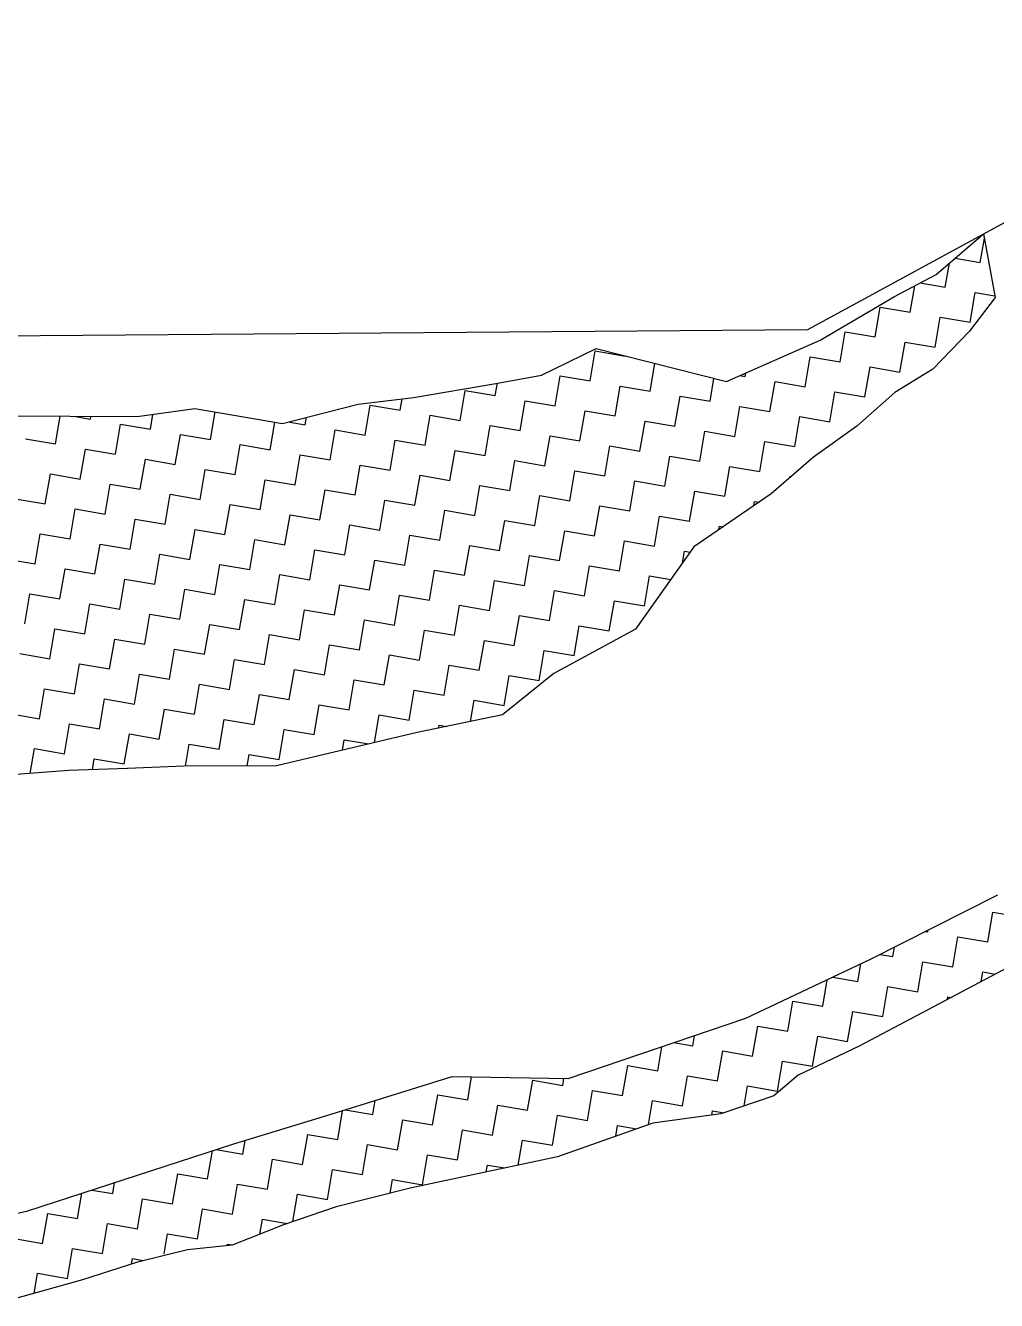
# Model space of a CAD drawing. Header units: metres. Extents: x 286044 to 288268, y 2013628 to 2015838.
# Drawn here: x 287656.9 to 287859.6, y 2015402.8 to 2015668.9 of the extents above; entities that cross this region are included whole.
import ezdxf

# ---------------------------------------------------------------- set-up
doc = ezdxf.new("R2010")
doc.units = ezdxf.units.M
doc.layers.add('POLY_HATCH', color=12, linetype='Continuous')
doc.layers.add('V_BOUND_LINE', color=7, linetype='Continuous')

msp = doc.modelspace()

# ---------------------------------------------------------------- linework, layer by layer
at = {"layer": 'POLY_HATCH'}
for p, q in [((287847.04, 2015616.92), (287856.92, 2015625.4)), ((287856.92, 2015625.4), (287859.35, 2015612.13)), ((287838.35, 2015612.3), (287847.04, 2015616.92)), ((287822.79, 2015603.21), (287838.35, 2015612.3)), ((287859.35, 2015612.13), (287853.96, 2015605.09)), ((287853.96, 2015605.09), (287846.33, 2015597.18)), ((287803.24, 2015594.58), (287822.79, 2015603.21)), ((287764.65, 2015595.89), (287776.07, 2015601.48)), ((287776.07, 2015601.48), (287803.24, 2015594.58)), ((287846.33, 2015597.18), (287838.37, 2015592.26)), ((287755.13, 2015594.16), (287764.65, 2015595.89)), ((287737.88, 2015591.24), (287755.13, 2015594.16)), ((287838.37, 2015592.26), (287830.47, 2015585.23)), ((287680.22, 2015587.25), (287692.24, 2015588.97)), ((287692.24, 2015588.97), (287710.56, 2015585.85)), ((287710.56, 2015585.85), (287726.33, 2015589.86)), ((287726.33, 2015589.86), (287737.88, 2015591.24)), ((287652.17, 2015587.42), (287680.22, 2015587.25)), ((287830.47, 2015585.23), (287821.41, 2015578.82)), ((287821.41, 2015578.82), (287812.56, 2015571.12)), ((287812.56, 2015571.12), (287796.43, 2015560.05)), ((287796.43, 2015560.05), (287784.28, 2015542.86)), ((287784.28, 2015542.86), (287767.21, 2015533.62)), ((287767.21, 2015533.62), (287756.51, 2015524.98)), ((287756.51, 2015524.98), (287738.71, 2015521.31)), ((287738.71, 2015521.31), (287709.29, 2015514.38)), ((287709.29, 2015514.38), (287690, 2015514.31)), ((287665.96, 2015513.38), (287654.08, 2015512.48)), ((287678.19, 2015513.81), (287665.96, 2015513.38)), ((287690, 2015514.31), (287678.19, 2015513.81)), ((287833.3, 2015473.98), (287859.9, 2015487.45)), ((287868.32, 2015475.67), (287830.96, 2015455.88)), ((287807.32, 2015461.66), (287833.3, 2015473.98)), ((287770.2, 2015449.13), (287807.32, 2015461.66)), ((287830.96, 2015455.88), (287818.21, 2015449.81)), ((287720.74, 2015441.64), (287745.96, 2015449.49)), ((287745.96, 2015449.49), (287770.2, 2015449.13)), ((287818.21, 2015449.81), (287813.13, 2015445.47)), ((287813.13, 2015445.47), (287802.07, 2015441.71)), ((287700.42, 2015435.47), (287720.74, 2015441.64)), ((287802.07, 2015441.71), (287787.85, 2015439.79)), ((287787.85, 2015439.79), (287767.98, 2015432.77)), ((287657.39, 2015421.45), (287700.42, 2015435.47)), ((287767.98, 2015432.77), (287737.22, 2015426.21)), ((287737.22, 2015426.21), (287721.8, 2015422.33)), ((287624.7, 2015414.04), (287657.39, 2015421.45)), ((287721.8, 2015422.33), (287710.74, 2015418.58)), ((287710.74, 2015418.58), (287700.03, 2015414.33)), ((287690.74, 2015413.31), (287680.31, 2015410.75)), ((287700.03, 2015414.33), (287690.74, 2015413.31)), ((287680.31, 2015410.75), (287668.83, 2015407.06)), ((287668.83, 2015407.06), (287653.34, 2015402.76))]:
    msp.add_line(p, q, dxfattribs=at)
at = {"layer": 'POLY_HATCH', "linetype": 'Continuous'}
for p, q in [((287856.24, 2015619.44), (287857.1, 2015624.45)), ((287848.92, 2015614.26), (287849.78, 2015619.27)), ((287851.02, 2015620.33), (287856.24, 2015619.44)), ((287841.61, 2015609.07), (287842.54, 2015614.53)), ((287843.7, 2015615.15), (287848.92, 2015614.26)), ((287854.11, 2015606.94), (287855.18, 2015613.19)), ((287855.18, 2015613.19), (287859.28, 2015612.49)), ((287834.29, 2015603.88), (287835.35, 2015610.13)), ((287835.35, 2015610.13), (287841.61, 2015609.07)), ((287846.79, 2015601.75), (287847.86, 2015608)), ((287847.86, 2015608), (287854.11, 2015606.94)), ((287826.97, 2015598.69), (287828.03, 2015604.94)), ((287828.03, 2015604.94), (287834.29, 2015603.88)), ((287839.47, 2015596.56), (287840.54, 2015602.81)), ((287840.54, 2015602.81), (287846.79, 2015601.75)), ((287774.81, 2015594.71), (287775.87, 2015600.96)), ((287775.87, 2015600.96), (287782.12, 2015599.9)), ((287782.12, 2015599.9), (287782.13, 2015599.94)), ((287819.65, 2015593.5), (287820.71, 2015599.76)), ((287820.71, 2015599.76), (287826.97, 2015598.69)), ((287787.31, 2015592.58), (287788.3, 2015598.37)), ((287832.15, 2015591.37), (287833.22, 2015597.63)), ((287833.22, 2015597.63), (287839.47, 2015596.56)), ((287754.98, 2015591.65), (287755.42, 2015594.22)), ((287767.49, 2015589.52), (287768.55, 2015595.77)), ((287768.55, 2015595.77), (287774.81, 2015594.71)), ((287799.82, 2015590.45), (287800.64, 2015595.24)), ((287806.05, 2015595.82), (287807.14, 2015595.63)), ((287807.14, 2015595.63), (287807.26, 2015596.35)), ((287812.33, 2015588.31), (287813.39, 2015594.57)), ((287813.39, 2015594.57), (287819.65, 2015593.5)), ((287747.66, 2015586.46), (287748.73, 2015592.72)), ((287748.73, 2015592.72), (287754.98, 2015591.65)), ((287779.99, 2015587.39), (287781.06, 2015593.64)), ((287781.06, 2015593.64), (287787.31, 2015592.58)), ((287824.84, 2015586.18), (287825.9, 2015592.44)), ((287825.9, 2015592.44), (287832.15, 2015591.37)), ((287727.83, 2015583.41), (287728.9, 2015589.66)), ((287728.9, 2015589.66), (287735.15, 2015588.59)), ((287735.15, 2015588.59), (287735.56, 2015590.96)), ((287760.17, 2015584.33), (287761.23, 2015590.58)), ((287761.23, 2015590.58), (287767.49, 2015589.52)), ((287792.5, 2015585.26), (287793.57, 2015591.51)), ((287793.57, 2015591.51), (287799.82, 2015590.45)), ((287805.01, 2015583.13), (287806.07, 2015589.38)), ((287806.07, 2015589.38), (287812.33, 2015588.31)), ((287663.16, 2015581.55), (287664.15, 2015587.35)), ((287667.02, 2015587.33), (287670.48, 2015586.74)), ((287670.48, 2015586.74), (287670.58, 2015587.31)), ((287682.99, 2015584.61), (287683.52, 2015587.72)), ((287695.5, 2015582.48), (287696.48, 2015588.25)), ((287715.33, 2015585.54), (287715.6, 2015587.13)), ((287740.34, 2015581.27), (287741.41, 2015587.53)), ((287741.41, 2015587.53), (287747.66, 2015586.46)), ((287772.67, 2015582.2), (287773.74, 2015588.45)), ((287773.74, 2015588.45), (287779.99, 2015587.39)), ((287785.18, 2015580.07), (287786.25, 2015586.32)), ((287786.25, 2015586.32), (287792.5, 2015585.26)), ((287817.52, 2015580.99), (287818.58, 2015587.25)), ((287818.58, 2015587.25), (287824.84, 2015586.18)), ((287675.67, 2015579.42), (287676.74, 2015585.68)), ((287676.74, 2015585.68), (287682.99, 2015584.61)), ((287708.01, 2015580.35), (287708.99, 2015586.12)), ((287711.74, 2015586.15), (287715.33, 2015585.54)), ((287720.51, 2015578.22), (287721.58, 2015584.47)), ((287721.58, 2015584.47), (287727.83, 2015583.41)), ((287752.85, 2015579.14), (287753.91, 2015585.4)), ((287753.91, 2015585.4), (287760.17, 2015584.33)), ((287797.69, 2015577.94), (287798.75, 2015584.19)), ((287798.75, 2015584.19), (287805.01, 2015583.13)), ((287656.91, 2015582.62), (287663.16, 2015581.55)), ((287688.18, 2015577.29), (287689.24, 2015583.54)), ((287689.24, 2015583.54), (287695.5, 2015582.48)), ((287700.69, 2015575.16), (287701.75, 2015581.41)), ((287701.75, 2015581.41), (287708.01, 2015580.35)), ((287733.02, 2015576.09), (287734.09, 2015582.34)), ((287734.09, 2015582.34), (287740.34, 2015581.27)), ((287765.36, 2015577.01), (287766.42, 2015583.27)), ((287766.42, 2015583.27), (287772.67, 2015582.2)), ((287777.86, 2015574.88), (287778.93, 2015581.13)), ((287778.93, 2015581.13), (287785.18, 2015580.07)), ((287810.2, 2015575.81), (287811.26, 2015582.06)), ((287811.26, 2015582.06), (287817.52, 2015580.99)), ((287668.35, 2015574.23), (287669.42, 2015580.49)), ((287669.42, 2015580.49), (287675.67, 2015579.42)), ((287680.86, 2015572.1), (287681.93, 2015578.36)), ((287681.93, 2015578.36), (287688.18, 2015577.29)), ((287713.19, 2015573.03), (287714.26, 2015579.28)), ((287714.26, 2015579.28), (287720.51, 2015578.22)), ((287745.53, 2015573.95), (287746.59, 2015580.21)), ((287746.59, 2015580.21), (287752.85, 2015579.14)), ((287790.37, 2015572.75), (287791.44, 2015579)), ((287791.44, 2015579), (287797.69, 2015577.94)), ((287693.37, 2015569.97), (287694.43, 2015576.23)), ((287694.43, 2015576.23), (287700.69, 2015575.16)), ((287725.7, 2015570.9), (287726.77, 2015577.15)), ((287726.77, 2015577.15), (287733.02, 2015576.09)), ((287758.04, 2015571.82), (287759.1, 2015578.08)), ((287759.1, 2015578.08), (287765.36, 2015577.01)), ((287770.54, 2015569.69), (287771.61, 2015575.95)), ((287771.61, 2015575.95), (287777.86, 2015574.88)), ((287802.88, 2015570.62), (287803.94, 2015576.87)), ((287803.94, 2015576.87), (287810.2, 2015575.81)), ((287661.03, 2015569.05), (287662.1, 2015575.3)), ((287662.1, 2015575.3), (287668.35, 2015574.23)), ((287673.54, 2015566.91), (287674.61, 2015573.17)), ((287674.61, 2015573.17), (287680.86, 2015572.1)), ((287705.87, 2015567.84), (287706.94, 2015574.09)), ((287706.94, 2015574.09), (287713.19, 2015573.03)), ((287738.21, 2015568.77), (287739.27, 2015575.02)), ((287739.27, 2015575.02), (287745.53, 2015573.95)), ((287783.05, 2015567.56), (287784.12, 2015573.82)), ((287784.12, 2015573.82), (287790.37, 2015572.75)), ((287816.4, 2015574.46), (287816.45, 2015574.74)), ((287816.45, 2015574.74), (287816.68, 2015574.7)), ((287686.05, 2015564.78), (287687.11, 2015571.04)), ((287687.11, 2015571.04), (287693.37, 2015569.97)), ((287718.38, 2015565.71), (287719.45, 2015571.96)), ((287719.45, 2015571.96), (287725.7, 2015570.9)), ((287750.72, 2015566.64), (287751.78, 2015572.89)), ((287751.78, 2015572.89), (287758.04, 2015571.82)), ((287763.22, 2015564.5), (287764.29, 2015570.76)), ((287764.29, 2015570.76), (287770.54, 2015569.69)), ((287795.56, 2015565.43), (287796.62, 2015571.68)), ((287796.62, 2015571.68), (287802.88, 2015570.62)), ((287654.78, 2015570.11), (287661.03, 2015569.05)), ((287666.22, 2015561.73), (287667.29, 2015567.98)), ((287667.29, 2015567.98), (287673.54, 2015566.91)), ((287698.56, 2015562.65), (287699.62, 2015568.91)), ((287699.62, 2015568.91), (287705.87, 2015567.84)), ((287730.89, 2015563.58), (287731.96, 2015569.83)), ((287731.96, 2015569.83), (287738.21, 2015568.77)), ((287743.4, 2015561.45), (287744.46, 2015567.7)), ((287744.46, 2015567.7), (287750.72, 2015566.64)), ((287775.73, 2015562.37), (287776.8, 2015568.63)), ((287776.8, 2015568.63), (287783.05, 2015567.56)), ((287808.98, 2015568.66), (287809.13, 2015569.55)), ((287809.13, 2015569.55), (287810.05, 2015569.4)), ((287678.73, 2015559.6), (287679.79, 2015565.85)), ((287679.79, 2015565.85), (287686.05, 2015564.78)), ((287711.06, 2015560.52), (287712.13, 2015566.77)), ((287712.13, 2015566.77), (287718.38, 2015565.71)), ((287755.9, 2015559.32), (287756.97, 2015565.57)), ((287756.97, 2015565.57), (287763.22, 2015564.5)), ((287788.24, 2015560.24), (287789.3, 2015566.5)), ((287789.3, 2015566.5), (287795.56, 2015565.43)), ((287658.9, 2015556.54), (287659.97, 2015562.79)), ((287659.97, 2015562.79), (287666.22, 2015561.73)), ((287691.24, 2015557.46), (287692.3, 2015563.72)), ((287692.3, 2015563.72), (287698.56, 2015562.65)), ((287723.57, 2015558.39), (287724.64, 2015564.64)), ((287724.64, 2015564.64), (287730.89, 2015563.58)), ((287736.08, 2015556.26), (287737.14, 2015562.51)), ((287737.14, 2015562.51), (287743.4, 2015561.45)), ((287768.41, 2015557.19), (287769.48, 2015563.44)), ((287769.48, 2015563.44), (287775.73, 2015562.37)), ((287801.69, 2015563.66), (287801.81, 2015564.36)), ((287801.81, 2015564.36), (287802.54, 2015564.24)), ((287671.41, 2015554.41), (287672.48, 2015560.66)), ((287672.48, 2015560.66), (287678.73, 2015559.6)), ((287703.74, 2015555.33), (287704.81, 2015561.59)), ((287704.81, 2015561.59), (287711.06, 2015560.52)), ((287748.59, 2015554.13), (287749.65, 2015560.38)), ((287749.65, 2015560.38), (287755.9, 2015559.32)), ((287780.92, 2015555.05), (287781.99, 2015561.31)), ((287781.99, 2015561.31), (287788.24, 2015560.24)), ((287652.65, 2015557.6), (287658.9, 2015556.54)), ((287683.92, 2015552.28), (287684.98, 2015558.53)), ((287684.98, 2015558.53), (287691.24, 2015557.46)), ((287716.25, 2015553.2), (287717.32, 2015559.46)), ((287717.32, 2015559.46), (287723.57, 2015558.39)), ((287728.76, 2015551.07), (287729.82, 2015557.32)), ((287729.82, 2015557.32), (287736.08, 2015556.26)), ((287761.09, 2015552), (287762.16, 2015558.25)), ((287762.16, 2015558.25), (287768.41, 2015557.19)), ((287794.07, 2015556.71), (287794.49, 2015559.18)), ((287794.49, 2015559.18), (287795.67, 2015558.98)), ((287664.09, 2015549.22), (287665.16, 2015555.47)), ((287665.16, 2015555.47), (287671.41, 2015554.41)), ((287696.42, 2015550.14), (287697.49, 2015556.4)), ((287697.49, 2015556.4), (287703.74, 2015555.33)), ((287741.27, 2015548.94), (287742.33, 2015555.19)), ((287742.33, 2015555.19), (287748.59, 2015554.13)), ((287773.6, 2015549.87), (287774.67, 2015556.12)), ((287774.67, 2015556.12), (287780.92, 2015555.05)), ((287676.6, 2015547.09), (287677.66, 2015553.34)), ((287677.66, 2015553.34), (287683.92, 2015552.28)), ((287708.93, 2015548.01), (287710, 2015554.27)), ((287710, 2015554.27), (287716.25, 2015553.2)), ((287721.44, 2015545.88), (287722.5, 2015552.14)), ((287722.5, 2015552.14), (287728.76, 2015551.07)), ((287753.77, 2015546.81), (287754.84, 2015553.06)), ((287754.84, 2015553.06), (287761.09, 2015552)), ((287786.11, 2015547.73), (287787.17, 2015553.99)), ((287787.17, 2015553.99), (287791.61, 2015553.23)), ((287656.77, 2015544.03), (287657.84, 2015550.28)), ((287657.84, 2015550.28), (287664.09, 2015549.22)), ((287689.11, 2015544.96), (287690.17, 2015551.21)), ((287690.17, 2015551.21), (287696.42, 2015550.14)), ((287701.61, 2015542.83), (287702.68, 2015549.08)), ((287702.68, 2015549.08), (287708.93, 2015548.01)), ((287733.95, 2015543.75), (287735.01, 2015550.01)), ((287735.01, 2015550.01), (287741.27, 2015548.94)), ((287766.28, 2015544.68), (287767.35, 2015550.93)), ((287767.35, 2015550.93), (287773.6, 2015549.87)), ((287669.28, 2015541.9), (287670.34, 2015548.15)), ((287670.34, 2015548.15), (287676.6, 2015547.09)), ((287714.12, 2015540.69), (287715.19, 2015546.95)), ((287715.19, 2015546.95), (287721.44, 2015545.88)), ((287746.45, 2015541.62), (287747.52, 2015547.87)), ((287747.52, 2015547.87), (287753.77, 2015546.81)), ((287778.79, 2015542.55), (287779.85, 2015548.8)), ((287779.85, 2015548.8), (287786.11, 2015547.73)), ((287681.79, 2015539.77), (287682.85, 2015546.02)), ((287682.85, 2015546.02), (287689.11, 2015544.96)), ((287694.29, 2015537.64), (287695.36, 2015543.89)), ((287695.36, 2015543.89), (287701.61, 2015542.83)), ((287726.63, 2015538.56), (287727.69, 2015544.82)), ((287727.69, 2015544.82), (287733.95, 2015543.75)), ((287758.96, 2015539.49), (287760.03, 2015545.74)), ((287760.03, 2015545.74), (287766.28, 2015544.68)), ((287661.96, 2015536.71), (287663.02, 2015542.97)), ((287663.02, 2015542.97), (287669.28, 2015541.9)), ((287706.8, 2015535.51), (287707.87, 2015541.76)), ((287707.87, 2015541.76), (287714.12, 2015540.69)), ((287739.14, 2015536.43), (287740.2, 2015542.69)), ((287740.2, 2015542.69), (287746.45, 2015541.62)), ((287771.47, 2015537.36), (287772.53, 2015543.61)), ((287772.53, 2015543.61), (287778.79, 2015542.55)), ((287674.47, 2015534.58), (287675.53, 2015540.83)), ((287675.53, 2015540.83), (287681.79, 2015539.77)), ((287686.97, 2015532.45), (287688.04, 2015538.7)), ((287688.04, 2015538.7), (287694.29, 2015537.64)), ((287719.31, 2015533.38), (287720.37, 2015539.63)), ((287720.37, 2015539.63), (287726.63, 2015538.56)), ((287751.64, 2015534.3), (287752.71, 2015540.55)), ((287752.71, 2015540.55), (287758.96, 2015539.49)), ((287764.15, 2015532.17), (287765.22, 2015538.42)), ((287765.22, 2015538.42), (287771.47, 2015537.36)), ((287655.71, 2015537.78), (287661.96, 2015536.71)), ((287699.48, 2015530.32), (287700.55, 2015536.57)), ((287700.55, 2015536.57), (287706.8, 2015535.51)), ((287731.82, 2015531.24), (287732.88, 2015537.5)), ((287732.88, 2015537.5), (287739.14, 2015536.43)), ((287667.15, 2015529.39), (287668.21, 2015535.65)), ((287668.21, 2015535.65), (287674.47, 2015534.58)), ((287679.65, 2015527.26), (287680.72, 2015533.51)), ((287680.72, 2015533.51), (287686.97, 2015532.45)), ((287711.99, 2015528.19), (287713.05, 2015534.44)), ((287713.05, 2015534.44), (287719.31, 2015533.38)), ((287744.32, 2015529.11), (287745.39, 2015535.37)), ((287745.39, 2015535.37), (287751.64, 2015534.3)), ((287756.83, 2015526.98), (287757.9, 2015533.24)), ((287757.9, 2015533.24), (287764.15, 2015532.17)), ((287659.83, 2015524.2), (287660.89, 2015530.46)), ((287660.89, 2015530.46), (287667.15, 2015529.39)), ((287692.16, 2015525.13), (287693.23, 2015531.38)), ((287693.23, 2015531.38), (287699.48, 2015530.32)), ((287724.5, 2015526.06), (287725.56, 2015532.31)), ((287725.56, 2015532.31), (287731.82, 2015531.24)), ((287672.34, 2015522.07), (287673.4, 2015528.33)), ((287673.4, 2015528.33), (287679.65, 2015527.26)), ((287704.67, 2015523), (287705.74, 2015529.25)), ((287705.74, 2015529.25), (287711.99, 2015528.19)), ((287737, 2015523.92), (287738.07, 2015530.18)), ((287738.07, 2015530.18), (287744.32, 2015529.11)), ((287749.82, 2015523.6), (287750.58, 2015528.05)), ((287750.58, 2015528.05), (287756.83, 2015526.98)), ((287653.57, 2015525.27), (287659.83, 2015524.2)), ((287684.84, 2015519.94), (287685.91, 2015526.2)), ((287685.91, 2015526.2), (287692.16, 2015525.13)), ((287717.18, 2015520.87), (287718.24, 2015527.12)), ((287718.24, 2015527.12), (287724.5, 2015526.06)), ((287665.02, 2015516.88), (287666.08, 2015523.14)), ((287666.08, 2015523.14), (287672.34, 2015522.07)), ((287697.35, 2015517.81), (287698.42, 2015524.06)), ((287698.42, 2015524.06), (287704.67, 2015523)), ((287729.76, 2015519.2), (287730.75, 2015524.99)), ((287730.75, 2015524.99), (287737, 2015523.92)), ((287743.15, 2015522.22), (287743.26, 2015522.86)), ((287743.26, 2015522.86), (287744.89, 2015522.58)), ((287677.52, 2015514.75), (287678.59, 2015521.01)), ((287678.59, 2015521.01), (287684.84, 2015519.94)), ((287709.86, 2015515.68), (287710.92, 2015521.93)), ((287710.92, 2015521.93), (287717.18, 2015520.87)), ((287723.06, 2015517.62), (287723.43, 2015519.8)), ((287723.43, 2015519.8), (287728.59, 2015518.92)), ((287657.88, 2015512.77), (287658.76, 2015517.95)), ((287658.76, 2015517.95), (287665.02, 2015516.88)), ((287690.32, 2015514.31), (287691.1, 2015518.88)), ((287691.1, 2015518.88), (287697.35, 2015517.81)), ((287670.88, 2015513.56), (287671.27, 2015515.82)), ((287671.27, 2015515.82), (287677.52, 2015514.75)), ((287703.2, 2015514.36), (287703.6, 2015516.75)), ((287703.6, 2015516.75), (287709.86, 2015515.68)), ((287857.82, 2015477.6), (287858.88, 2015483.85)), ((287858.88, 2015483.85), (287865.14, 2015482.79)), ((287844.81, 2015479.81), (287845.31, 2015479.73)), ((287845.31, 2015479.73), (287845.37, 2015480.1)), ((287850.5, 2015472.41), (287851.56, 2015478.66)), ((287851.56, 2015478.66), (287857.82, 2015477.6)), ((287835.31, 2015475), (287837.99, 2015474.54)), ((287837.99, 2015474.54), (287838.33, 2015476.53)), ((287830.67, 2015469.35), (287831.3, 2015473.03)), ((287843.18, 2015467.22), (287844.24, 2015473.48)), ((287844.24, 2015473.48), (287850.5, 2015472.41)), ((287823.35, 2015464.17), (287824.3, 2015469.71)), ((287825.43, 2015470.25), (287830.67, 2015469.35)), ((287856.41, 2015469.36), (287856.75, 2015471.35)), ((287856.75, 2015471.35), (287859.33, 2015470.91)), ((287835.86, 2015462.03), (287836.92, 2015468.29)), ((287836.92, 2015468.29), (287843.18, 2015467.22)), ((287816.03, 2015458.98), (287817.1, 2015465.23)), ((287817.1, 2015465.23), (287823.35, 2015464.17)), ((287849.34, 2015465.61), (287849.43, 2015466.16)), ((287849.43, 2015466.16), (287850.14, 2015466.04)), ((287828.54, 2015456.85), (287829.61, 2015463.1)), ((287829.61, 2015463.1), (287835.86, 2015462.03)), ((287808.71, 2015453.79), (287809.78, 2015460.04)), ((287809.78, 2015460.04), (287816.03, 2015458.98)), ((287792.29, 2015456.59), (287796.21, 2015455.92)), ((287796.21, 2015455.92), (287796.56, 2015458.03)), ((287821.22, 2015451.66), (287822.29, 2015457.91)), ((287822.29, 2015457.91), (287828.54, 2015456.85)), ((287788.89, 2015450.73), (287789.74, 2015455.72)), ((287801.39, 2015448.6), (287802.46, 2015454.85)), ((287802.46, 2015454.85), (287808.71, 2015453.79)), ((287781.57, 2015445.54), (287782.63, 2015451.8)), ((287782.63, 2015451.8), (287788.89, 2015450.73)), ((287813.9, 2015446.47), (287814.97, 2015452.72)), ((287814.97, 2015452.72), (287821.22, 2015451.66)), ((287749.23, 2015444.62), (287750.05, 2015449.43)), ((287761.74, 2015442.49), (287762.81, 2015448.74)), ((287762.81, 2015448.74), (287769.06, 2015447.67)), ((287769.06, 2015447.67), (287769.31, 2015449.14)), ((287794.07, 2015443.41), (287795.14, 2015449.67)), ((287795.14, 2015449.67), (287801.39, 2015448.6)), ((287741.91, 2015439.43), (287742.98, 2015445.68)), ((287742.98, 2015445.68), (287749.23, 2015444.62)), ((287774.25, 2015440.36), (287775.31, 2015446.61)), ((287775.31, 2015446.61), (287781.57, 2015445.54)), ((287806.94, 2015443.36), (287807.65, 2015447.54)), ((287807.65, 2015447.54), (287813.9, 2015446.47)), ((287723.64, 2015442.54), (287729.41, 2015441.56)), ((287729.41, 2015441.56), (287729.91, 2015444.49)), ((287754.42, 2015437.3), (287755.49, 2015443.55)), ((287755.49, 2015443.55), (287761.74, 2015442.49)), ((287786.97, 2015439.48), (287787.82, 2015444.48)), ((287787.82, 2015444.48), (287794.07, 2015443.41)), ((287722.09, 2015436.37), (287723.11, 2015442.38)), ((287734.59, 2015434.24), (287735.66, 2015440.5)), ((287735.66, 2015440.5), (287741.91, 2015439.43)), ((287766.93, 2015435.17), (287767.99, 2015441.42)), ((287767.99, 2015441.42), (287774.25, 2015440.36)), ((287800.18, 2015441.45), (287800.33, 2015442.35)), ((287800.33, 2015442.35), (287802.74, 2015441.94)), ((287714.77, 2015431.18), (287715.83, 2015437.44)), ((287715.83, 2015437.44), (287722.09, 2015436.37)), ((287747.1, 2015432.11), (287748.17, 2015438.36)), ((287748.17, 2015438.36), (287754.42, 2015437.3)), ((287780.12, 2015437.06), (287780.5, 2015439.29)), ((287780.5, 2015439.29), (287784.5, 2015438.61)), ((287702.26, 2015433.32), (287702.75, 2015436.18)), ((287727.27, 2015429.05), (287728.34, 2015435.31)), ((287728.34, 2015435.31), (287734.59, 2015434.24)), ((287759.79, 2015431.02), (287760.67, 2015436.23)), ((287760.67, 2015436.23), (287766.93, 2015435.17)), ((287694.94, 2015428.13), (287695.94, 2015434.02)), ((287696.7, 2015434.26), (287702.26, 2015433.32)), ((287707.45, 2015426), (287708.51, 2015432.25)), ((287708.51, 2015432.25), (287714.77, 2015431.18)), ((287739.78, 2015426.92), (287740.85, 2015433.18)), ((287740.85, 2015433.18), (287747.1, 2015432.11)), ((287719.96, 2015423.86), (287721.02, 2015430.12)), ((287721.02, 2015430.12), (287727.27, 2015429.05)), ((287753.11, 2015429.6), (287753.36, 2015431.04)), ((287753.36, 2015431.04), (287756.99, 2015430.43)), ((287675.11, 2015425.07), (287675.5, 2015427.36)), ((287687.62, 2015422.94), (287688.69, 2015429.19)), ((287688.69, 2015429.19), (287694.94, 2015428.13)), ((287700.13, 2015420.81), (287701.19, 2015427.06)), ((287701.19, 2015427.06), (287707.45, 2015426)), ((287733.05, 2015425.16), (287733.53, 2015427.99)), ((287733.53, 2015427.99), (287739.78, 2015426.92)), ((287667.79, 2015419.88), (287668.69, 2015425.14)), ((287670.76, 2015425.81), (287675.11, 2015425.07)), ((287680.3, 2015417.75), (287681.37, 2015424)), ((287681.37, 2015424), (287687.62, 2015422.94)), ((287712.73, 2015419.26), (287713.7, 2015424.93)), ((287713.7, 2015424.93), (287719.96, 2015423.86)), ((287692.81, 2015415.62), (287693.87, 2015421.87)), ((287693.87, 2015421.87), (287700.13, 2015420.81)), ((287660.48, 2015414.69), (287661.54, 2015420.95)), ((287661.54, 2015420.95), (287667.79, 2015419.88)), ((287672.98, 2015412.56), (287674.05, 2015418.82)), ((287674.05, 2015418.82), (287680.3, 2015417.75)), ((287705.85, 2015416.64), (287706.38, 2015419.74)), ((287706.38, 2015419.74), (287711.57, 2015418.86)), ((287685.85, 2015412.52), (287686.56, 2015416.69)), ((287686.56, 2015416.69), (287692.81, 2015415.62)), ((287654.22, 2015415.76), (287660.48, 2015414.69)), ((287665.66, 2015407.37), (287666.73, 2015413.63)), ((287666.73, 2015413.63), (287672.98, 2015412.56)), ((287699.01, 2015414.22), (287699.06, 2015414.55)), ((287699.06, 2015414.55), (287700.14, 2015414.37)), ((287679.04, 2015410.34), (287679.24, 2015411.5)), ((287679.24, 2015411.5), (287681.47, 2015411.12)), ((287658.7, 2015404.25), (287659.41, 2015408.44)), ((287659.41, 2015408.44), (287665.66, 2015407.37))]:
    msp.add_line(p, q, dxfattribs=at)
at = {"layer": 'V_BOUND_LINE'}
for p, q in [((287820.22, 2015605.47), (287937.02, 2015668.89)), ((287613.33, 2015603.81), (287820.22, 2015605.47))]:
    msp.add_line(p, q, dxfattribs=at)

doc.saveas('drawing.dxf')
